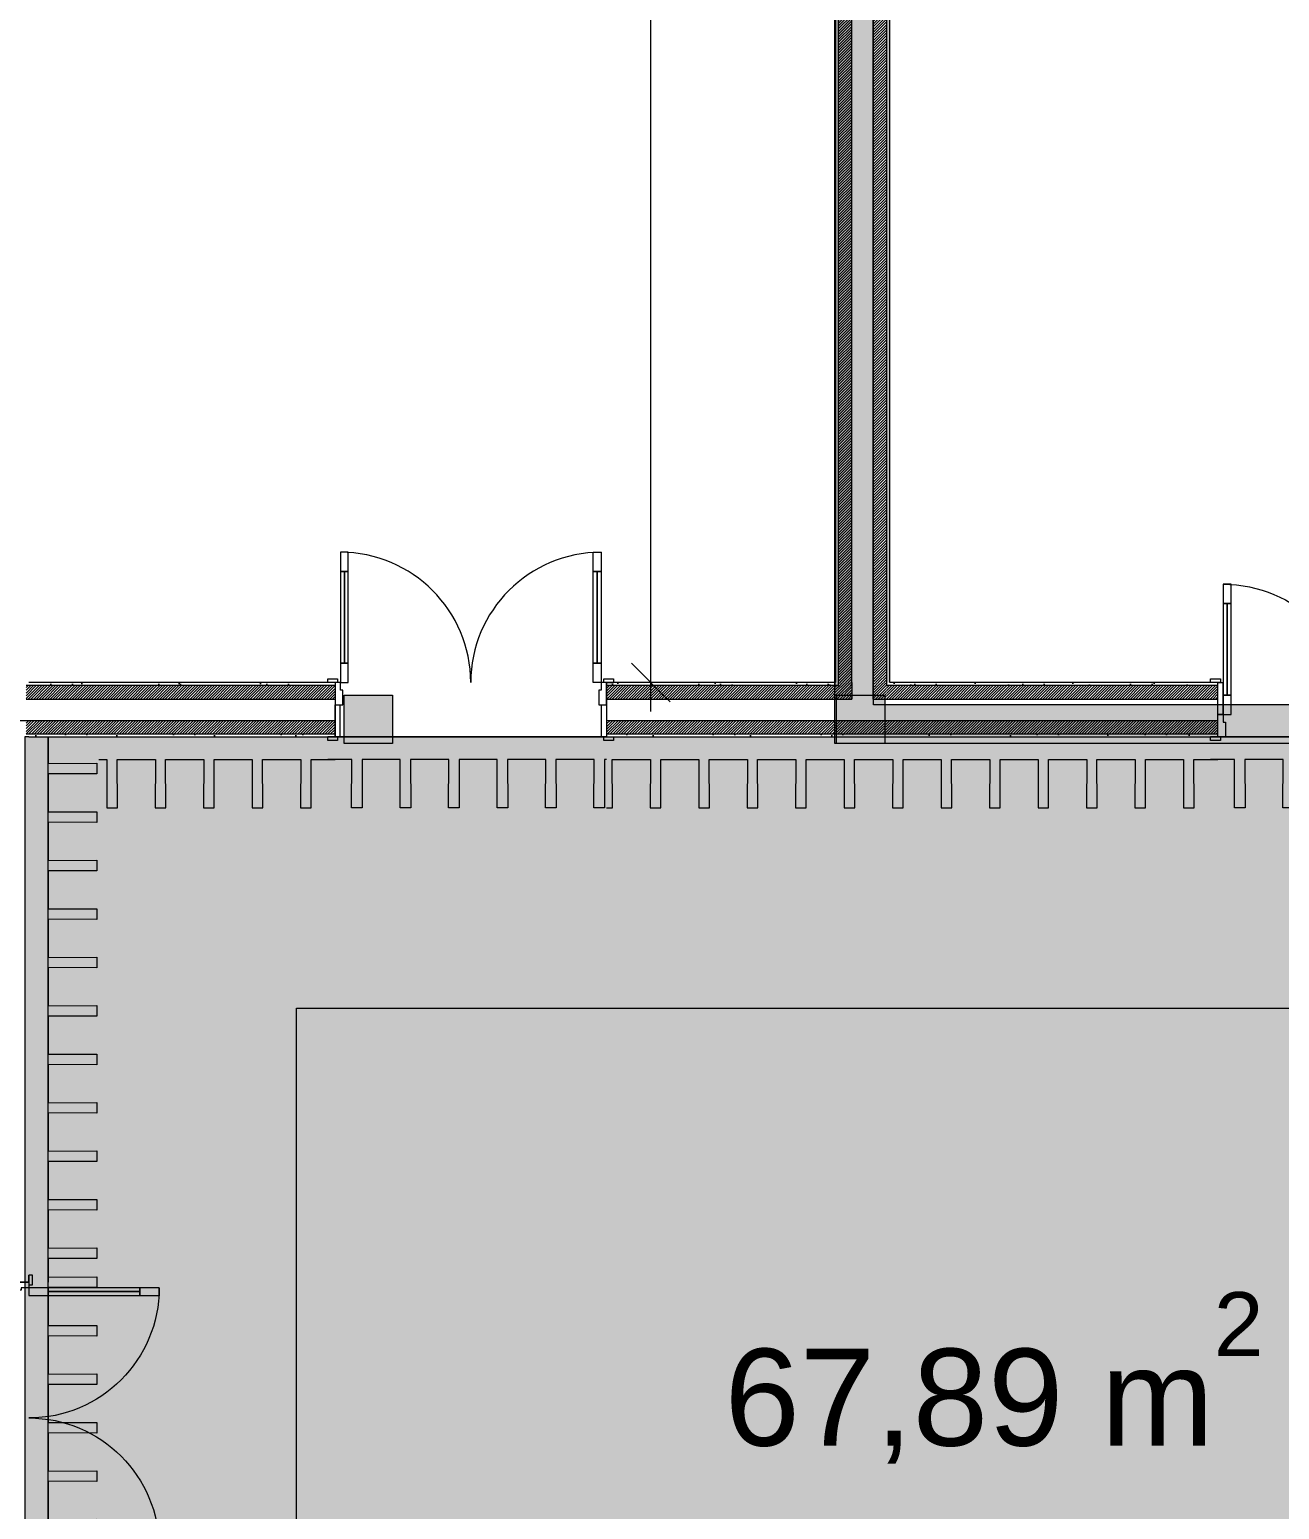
# Model space of a CAD drawing. Header units: millimetres. Extents: x -284281 to 1648660, y -821378 to -151356.
# Drawn here: x 185580 to 192026, y -220881 to -213247 of the extents above; entities that cross this region are included whole.
import ezdxf

# ---------------------------------------------------------------- set-up
doc = ezdxf.new("R2010")
doc.units = ezdxf.units.MM
doc.header["$MEASUREMENT"] = 0
doc.set_wipeout_variables(frame=1)
doc.linetypes.add('Wipeout_Contour', pattern=[1000, 0, -1000])
for name, color, linetype in [('Cotations - 1_100', 7, 'Continuous'), ('Intérieur - Agencement', 7, 'Continuous'), ('Nouveau_Co-Structure', 7, 'Continuous'), ('Portes ARCHICAD', 7, 'Continuous'), ('Sols_ Dalles', 7, 'Continuous')]:
    doc.layers.add(name, color=color, linetype=linetype)
doc.styles.add('STYLE_GENERE_2', font='arial.ttf')
doc.dimstyles.new('STYLE_GENERE__1', dxfattribs={"dimtxt": 250, "dimasz": 190, "dimexe": 0.18, "dimexo": 0.0625, "dimgap": 0, "dimtad": 1, "dimtih": 1, "dimtoh": 1, "dimlfac": 0.001, "dimzin": 0, "dimdsep": 46, "dimtxsty": 'STYLE_GENERE_2', "dimblk": 'ARROWHEAD_6', "dimblk1": 'ARROWHEAD_6', "dimblk2": 'ARROWHEAD_6', "dimcen": 0.09, "dimse1": 1, "dimse2": 1, "dimclrd": 7, "dimclre": 7, "dimclrt": 7, "dimazin": 0, "dimtfac": 1, "dimtdec": 4, "dimtmove": 0, "dimatfit": 3, "dimfxl": 1, "dimtolj": 1, "dimtzin": 0, "dimarcsym": 0})
doc.dimstyles.new('STYLE_GENERE__2', dxfattribs={"dimtxt": 250, "dimasz": 190, "dimexe": 0.18, "dimexo": 0.0625, "dimgap": 0, "dimtad": 1, "dimlfac": 0.001, "dimzin": 0, "dimdsep": 46, "dimtxsty": 'STYLE_GENERE_2', "dimblk": 'ARROWHEAD_6', "dimblk1": 'ARROWHEAD_6', "dimblk2": 'ARROWHEAD_6', "dimcen": 0.09, "dimse1": 1, "dimse2": 1, "dimclrd": 7, "dimclre": 7, "dimclrt": 7, "dimazin": 0, "dimtfac": 1, "dimtdec": 4, "dimtmove": 0, "dimatfit": 3, "dimfxl": 1, "dimtolj": 1, "dimtzin": 0, "dimarcsym": 0})
pattern_1 = [(45, (0, 175), (-55.68466, 55.68466), [0, -52.5, 0, -78.75]), (110, (175, 175), (74.000794, 26.934086), [0, -38.5, 0, -66.5])]
pattern_2 = [(45, (0, 0), (-7.0710678, 7.0710678), [])]

# ---------------------------------------------------------------- blocks, each defined once
blk = doc.blocks.new('Porte double 25')
at = {"layer": 'Portes ARCHICAD', "color": 7, "linetype": 'Continuous', "lineweight": 5}
for p, q in [((-672, 672), (-672, 572)), ((-632, 672), (-672, 672)), ((-632, 572), (-632, 672)), ((632, 572), (632, 672)), ((632, 672), (672, 672)), ((672, 672), (672, 572)), ((-672, 572), (-632, 572)), ((-652, 572), (-652, 100)), ((672, 572), (632, 572)), ((652, 572), (652, 100)), ((-632, 100), (-672, 100)), ((-672, 100), (-672, 0)), ((-632, 0), (-632, 100)), ((632, 0), (632, 100)), ((632, 100), (672, 100)), ((672, 100), (672, 0)), ((-737, 0), (-737, 19)), ((-737, 19), (-687, 19)), ((-687, 0), (-737, 0)), ((-700, 0), (-737, 0)), ((-700, 0), (-737, 0)), ((-672, 0), (-700, 0)), ((-700, 0), (-700, -115)), ((-700, 0), (-700, -15)), ((-700, 0), (-700, -15)), ((-687, 19), (-687, 0)), ((-672, -40), (-672, 0)), ((-672, 0), (-632, 0)), ((672, 0), (632, 0)), ((700, 0), (672, 0)), ((672, 0), (672, -40)), ((687, 19), (737, 19)), ((687, 0), (687, 19)), ((737, 0), (687, 0)), ((700, -115), (700, 0)), ((700, 0), (700, -15)), ((700, 0), (700, -15)), ((700, 0), (737, 0)), ((700, 0), (737, 0)), ((737, 19), (737, 0)), ((-700, -15), (-700, -85)), ((-700, -15), (-700, -85)), ((-660, -40), (-672, -40)), ((-660, -115), (-660, -40)), ((672, -40), (660, -40)), ((660, -40), (660, -115)), ((700, -15), (700, -85)), ((700, -15), (700, -85)), ((-700, -85), (-700, -115)), ((-700, -85), (-700, -115)), ((-700, -280), (-700, -115)), ((-700, -115), (-675, -115)), ((-700, -115), (-660, -115)), ((-700, -115), (-700, -195)), ((-700, -115), (-700, -195)), ((-675, -115), (-675, -280)), ((660, -115), (700, -115)), ((675, -280), (675, -115)), ((675, -115), (700, -115)), ((700, -85), (700, -115)), ((700, -85), (700, -115)), ((700, -115), (700, -280)), ((700, -115), (700, -195)), ((700, -115), (700, -195)), ((-700, -195), (-700, -265)), ((-700, -195), (-700, -265)), ((700, -195), (700, -265)), ((700, -195), (700, -265)), ((-737, -299), (-737, -280)), ((-737, -280), (-687, -280)), ((-700, -280), (-737, -280)), ((-700, -280), (-737, -280)), ((-687, -299), (-737, -299)), ((-700, -265), (-700, -280)), ((-700, -265), (-700, -280)), ((-675, -280), (-700, -280)), ((-687, -280), (-687, -299)), ((700, -280), (675, -280)), ((687, -280), (737, -280)), ((687, -299), (687, -280)), ((737, -299), (687, -299)), ((700, -265), (700, -280)), ((700, -265), (700, -280)), ((700, -280), (737, -280)), ((700, -280), (737, -280)), ((737, -280), (737, -299))]:
    blk.add_line(p, q, dxfattribs=at)
at = {"layer": 'Portes ARCHICAD', "color": 7, "linetype": 'Continuous', "lineweight": 5, "flags": 128}
for points in [[(-672, 572), (-672, 100), (-652, 100), (-652, 572)], [(-652, 572), (-652, 100), (-632, 100), (-632, 572)], [(652, 572), (652, 100), (632, 100), (632, 572)], [(672, 572), (672, 100), (652, 100), (652, 572)]]:
    blk.add_lwpolyline(points, close=True, dxfattribs=at)
at = {"layer": 'Portes ARCHICAD', "color": 7, "linetype": 'Continuous', "lineweight": 5}
for centre, start, end in [((-672, 0), 0, 90), ((672, 0), 90, 180)]:
    blk.add_arc(centre, 672, start, end, dxfattribs=at)
blk = doc.blocks.new('Mur_8_1', base_point=(185576, -188434))
at = {"layer": 'Portes ARCHICAD', "color": 7, "linetype": 'Continuous', "lineweight": 5, "xscale": -1, "zscale": 1000, "rotation": 270}
blk.add_blockref('Porte double 25', (185576, -220409.8), dxfattribs=at)
blk = doc.blocks.new('Porte double 25_2')
at = {"layer": 'Portes ARCHICAD', "color": 7, "linetype": 'Continuous', "lineweight": 5}
for p, q in [((-672, 672), (-672, 572)), ((-632, 672), (-672, 672)), ((-632, 572), (-632, 672)), ((632, 572), (632, 672)), ((632, 672), (672, 672)), ((672, 672), (672, 572)), ((-672, 572), (-632, 572)), ((-652, 572), (-652, 100)), ((672, 572), (632, 572)), ((652, 572), (652, 100)), ((-687, 184), (-737, 184)), ((-737, 184), (-737, 165)), ((-737, 165), (-687, 165)), ((-700, 165), (-737, 165)), ((-700, 165), (-737, 165)), ((-675, 165), (-700, 165)), ((-700, 165), (-700, 0)), ((-700, 150), (-700, 165)), ((-700, 150), (-700, 165)), ((-687, 165), (-687, 184)), ((-675, 0), (-675, 165)), ((700, 165), (675, 165)), ((675, 165), (675, 0)), ((737, 184), (687, 184)), ((687, 184), (687, 165)), ((687, 165), (737, 165)), ((700, 0), (700, 165)), ((700, 150), (700, 165)), ((700, 150), (700, 165)), ((700, 165), (737, 165)), ((700, 165), (737, 165)), ((737, 165), (737, 184)), ((-700, 80), (-700, 150)), ((-700, 80), (-700, 150)), ((-700, 0), (-700, 80)), ((-700, 0), (-700, 80)), ((-632, 100), (-672, 100)), ((-672, 100), (-672, 0)), ((-632, 0), (-632, 100)), ((632, 0), (632, 100)), ((632, 100), (672, 100)), ((672, 100), (672, 0)), ((700, 80), (700, 150)), ((700, 80), (700, 150)), ((700, 0), (700, 80)), ((700, 0), (700, 80)), ((-700, 0), (-675, 0)), ((-672, 0), (-700, 0)), ((-700, 0), (-700, -115)), ((-700, -30), (-700, 0)), ((-700, -30), (-700, 0)), ((-672, -40), (-672, 0)), ((-672, 0), (-632, 0)), ((672, 0), (632, 0)), ((700, 0), (672, 0)), ((672, 0), (672, -40)), ((675, 0), (700, 0)), ((700, -115), (700, 0)), ((700, -30), (700, 0)), ((700, -30), (700, 0)), ((-700, -100), (-700, -30)), ((-700, -100), (-700, -30)), ((-660, -40), (-672, -40)), ((-660, -115), (-660, -40)), ((672, -40), (660, -40)), ((660, -40), (660, -115)), ((700, -100), (700, -30)), ((700, -100), (700, -30)), ((-687, -115), (-737, -115)), ((-737, -115), (-737, -134)), ((-700, -115), (-737, -115)), ((-700, -115), (-737, -115)), ((-737, -134), (-687, -134)), ((-700, -115), (-700, -100)), ((-700, -115), (-700, -100)), ((-700, -115), (-660, -115)), ((-687, -134), (-687, -115)), ((660, -115), (700, -115)), ((737, -115), (687, -115)), ((687, -115), (687, -134)), ((687, -134), (737, -134)), ((700, -115), (700, -100)), ((700, -115), (700, -100)), ((700, -115), (737, -115)), ((700, -115), (737, -115)), ((737, -134), (737, -115))]:
    blk.add_line(p, q, dxfattribs=at)
at = {"layer": 'Portes ARCHICAD', "color": 7, "linetype": 'Continuous', "lineweight": 5, "flags": 128}
for points in [[(-672, 572), (-672, 100), (-652, 100), (-652, 572)], [(-652, 572), (-652, 100), (-632, 100), (-632, 572)], [(652, 572), (652, 100), (632, 100), (632, 572)], [(672, 572), (672, 100), (652, 100), (652, 572)]]:
    blk.add_lwpolyline(points, close=True, dxfattribs=at)
at = {"layer": 'Portes ARCHICAD', "color": 7, "linetype": 'Continuous', "lineweight": 5}
for centre, start, end in [((-672, 0), 0, 90), ((672, 0), 90, 180)]:
    blk.add_arc(centre, 672, start, end, dxfattribs=at)
blk = doc.blocks.new('Mur_22_1', base_point=(195375, -216895.6))
at = {"color": 254, "linetype": 'Wipeout_Contour', "lineweight": 0, "ltscale": 1143034.382763726}
blk.add_wipeout([(185576, -216615.6), (185576, -216630.6), (187154.8, -216630.6), (187154.8, -216615.6)], dxfattribs=at)
at = {"color": 254, "linetype": 'Wipeout_Contour', "lineweight": 0, "ltscale": 1150315.724645996}
blk.add_wipeout([(188554.8, -216630.6), (189735.5, -216630.6), (189735.5, -216615.6), (188554.8, -216615.6)], dxfattribs=at)
at = {"color": 254, "linetype": 'Wipeout_Contour', "lineweight": 0, "ltscale": 1152587.423709942}
blk.add_wipeout([(190015.5, -216615.6), (190000.5, -216615.6), (190000.5, -216630.6), (190015.5, -216630.6)], dxfattribs=at)
at = {"color": 254, "linetype": 'Wipeout_Contour', "lineweight": 0, "ltscale": 1143838.141313362}
blk.add_wipeout([(185576, -216895.6), (187154.8, -216895.6), (187154.8, -216880.6), (185576, -216880.6)], dxfattribs=at)
at = {"color": 254, "linetype": 'Wipeout_Contour', "lineweight": 0, "ltscale": 1153719.493113575}
blk.add_wipeout([(191708, -216880.6), (188554.8, -216880.6), (188554.8, -216895.6), (191708, -216895.6)], dxfattribs=at)
at = {"linetype": 'Continuous', "lineweight": 5, "true_color": 0x5f5f5f}
h = blk.add_hatch(dxfattribs=at)
h.set_pattern_fill('ENDUIT_0001', color=251, style=0, pattern_type=2)
h.set_pattern_definition(pattern_1)
h.paths.add_polyline_path([(185576, -216615.6), (185576, -216630.6), (187154.8, -216630.6), (187154.8, -216615.6)])
h = blk.add_hatch(dxfattribs=at)
h.set_pattern_fill('ENDUIT_0001', color=251, style=0, pattern_type=2)
h.set_pattern_definition(pattern_1)
h.paths.add_polyline_path([(188554.8, -216630.6), (189735.5, -216630.6), (189735.5, -216615.6), (188554.8, -216615.6)])
h = blk.add_hatch(dxfattribs=at)
h.set_pattern_fill('ENDUIT_0001', color=251, style=0, pattern_type=2)
h.set_pattern_definition(pattern_1)
h.paths.add_polyline_path([(190015.5, -216615.6), (190000.5, -216615.6), (190000.5, -216630.6), (190015.5, -216630.6)])
h = blk.add_hatch(dxfattribs=at)
h.set_pattern_fill('ENDUIT_0001', color=251, style=0, pattern_type=2)
h.set_pattern_definition(pattern_1)
h.paths.add_polyline_path([(185576, -216895.6), (187154.8, -216895.6), (187154.8, -216880.6), (185576, -216880.6)])
h = blk.add_hatch(dxfattribs=at)
h.set_pattern_fill('ENDUIT_0001', color=251, style=0, pattern_type=2)
h.set_pattern_definition(pattern_1)
h.paths.add_polyline_path([(191708, -216880.6), (188554.8, -216880.6), (188554.8, -216895.6), (191708, -216895.6)])
at = {"color": 254, "linetype": 'Wipeout_Contour', "lineweight": 0, "ltscale": 1151888.72062295}
blk.add_wipeout([(189750.5, -216615.6), (189735.5, -216615.6), (189735.5, -216630.6), (189750.5, -216630.6)], dxfattribs=at)
at = {"color": 254, "linetype": 'Wipeout_Contour', "lineweight": 0, "ltscale": 1154844.970429118}
blk.add_wipeout([(190015.5, -216615.6), (190015.5, -216630.6), (191708, -216630.6), (191708, -216615.6)], dxfattribs=at)
at = {"color": 254, "linetype": 'Wipeout_Contour', "lineweight": 0, "ltscale": 1143689.706429991}
blk.add_wipeout([(185561, -216810.6), (185561, -216880.6), (187154.8, -216880.6), (187154.8, -216810.6)], dxfattribs=at)
at = {"color": 254, "linetype": 'Wipeout_Contour', "lineweight": 0, "ltscale": 1153591.667052394}
blk.add_wipeout([(188554.8, -216880.6), (191708, -216880.6), (191708, -216810.6), (188554.8, -216810.6)], dxfattribs=at)
at = {"linetype": 'Continuous', "lineweight": 5, "true_color": 0x5f5f5f}
h = blk.add_hatch(dxfattribs=at)
h.set_pattern_fill('ENDUIT_0001', color=251, style=0, pattern_type=2)
h.set_pattern_definition(pattern_1)
h.paths.add_polyline_path([(189750.5, -216615.6), (189735.5, -216615.6), (189735.5, -216630.6), (189750.5, -216630.6)])
h = blk.add_hatch(dxfattribs=at)
h.set_pattern_fill('ENDUIT_0001', color=251, style=0, pattern_type=2)
h.set_pattern_definition(pattern_1)
h.paths.add_polyline_path([(190015.5, -216615.6), (190015.5, -216630.6), (191708, -216630.6), (191708, -216615.6)])
h = blk.add_hatch(dxfattribs=at)
h.set_pattern_fill('BRIQUES_TERRE_CUITE__INT_97', color=251, style=0, pattern_type=2)
h.set_pattern_definition(pattern_2)
h.paths.add_polyline_path([(185561, -216810.6), (185561, -216880.6), (187154.8, -216880.6), (187154.8, -216810.6)])
h = blk.add_hatch(dxfattribs=at)
h.set_pattern_fill('BRIQUES_TERRE_CUITE__INT_97', color=251, style=0, pattern_type=2)
h.set_pattern_definition(pattern_2)
h.paths.add_polyline_path([(188554.8, -216880.6), (191708, -216880.6), (191708, -216810.6), (188554.8, -216810.6)])
at = {"color": 7, "linetype": 'Continuous', "lineweight": 5}
for p, q in [((185561, -216880.6), (187154.8, -216880.6)), ((187154.8, -216880.6), (187154.8, -216895.6)), ((188554.8, -216880.6), (191708, -216880.6)), ((188554.8, -216880.6), (188554.8, -216895.6)), ((191708, -216895.6), (191708, -216880.6)), ((187154.8, -216895.6), (187117.8, -216895.6)), ((188554.8, -216895.6), (188591.8, -216895.6)), ((191708, -216895.6), (191671, -216895.6))]:
    blk.add_line(p, q, dxfattribs=at)
at = {"color": 7, "linetype": 'Continuous', "lineweight": 5, "flags": 128}
for points in [[(185576, -216895.6), (187154.8, -216895.6)], [(188554.8, -216895.6), (191708, -216895.6)]]:
    blk.add_lwpolyline(points, dxfattribs=at)
at = {"color": 254, "linetype": 'Wipeout_Contour', "lineweight": 0, "ltscale": 1143325.672662652}
blk.add_wipeout([(185491, -216700.6), (185491, -216810.6), (187154.8, -216810.6), (187154.8, -216700.6)], dxfattribs=at)
at = {"color": 254, "linetype": 'Wipeout_Contour', "lineweight": 0, "ltscale": 1150827.0025821}
blk.add_wipeout([(189820.5, -216700.6), (188554.8, -216700.6), (188554.8, -216810.6), (189820.5, -216810.6)], dxfattribs=at)
at = {"color": 7, "linetype": 'Continuous', "lineweight": 5}
for p, q in [((185491, -216810.6), (187154.8, -216810.6)), ((187154.8, -216810.6), (187154.8, -216880.6)), ((188554.8, -216810.6), (188554.8, -216880.6))]:
    blk.add_line(p, q, dxfattribs=at)
at = {"color": 254, "linetype": 'Wipeout_Contour', "lineweight": 0, "ltscale": 1143143.74796715}
blk.add_wipeout([(185561, -216630.6), (185561, -216700.6), (187154.8, -216700.6), (187154.8, -216630.6)], dxfattribs=at)
at = {"color": 254, "linetype": 'Wipeout_Contour', "lineweight": 0, "ltscale": 1150463.553626351}
blk.add_wipeout([(189750.5, -216630.6), (188554.8, -216630.6), (188554.8, -216700.6), (189750.5, -216700.6)], dxfattribs=at)
at = {"color": 254, "linetype": 'Wipeout_Contour', "lineweight": 0, "ltscale": 1152636.641386601}
blk.add_wipeout([(189930.5, -216700.6), (189820.5, -216700.6), (189820.5, -216810.6), (189930.5, -216810.6)], dxfattribs=at)
at = {"linetype": 'Continuous', "lineweight": 5, "true_color": 0x5f5f5f}
h = blk.add_hatch(dxfattribs=at)
h.set_pattern_fill('BRIQUES_TERRE_CUITE__INT_97', color=251, style=0, pattern_type=2)
h.set_pattern_definition(pattern_2)
h.paths.add_polyline_path([(185561, -216630.6), (185561, -216700.6), (187154.8, -216700.6), (187154.8, -216630.6)])
h = blk.add_hatch(dxfattribs=at)
h.set_pattern_fill('BRIQUES_TERRE_CUITE__INT_97', color=251, style=0, pattern_type=2)
h.set_pattern_definition(pattern_2)
h.paths.add_polyline_path([(189750.5, -216630.6), (188554.8, -216630.6), (188554.8, -216700.6), (189750.5, -216700.6)])
at = {"color": 7, "linetype": 'Continuous', "lineweight": 5}
for p, q in [((187154.8, -216630.6), (185561, -216630.6)), ((187154.8, -216615.6), (187117.8, -216615.6)), ((187154.8, -216615.6), (187154.8, -216630.6)), ((187154.8, -216630.6), (187154.8, -216700.6)), ((188554.8, -216615.6), (188591.8, -216615.6)), ((188554.8, -216615.6), (188554.8, -216630.6)), ((188554.8, -216630.6), (188554.8, -216700.6)), ((185561, -216700.6), (187154.8, -216700.6)), ((187154.8, -216700.6), (187154.8, -216730.6)), ((187154.8, -216730.6), (187154.8, -216810.6)), ((188554.8, -216700.6), (188554.8, -216730.6)), ((188554.8, -216730.6), (188554.8, -216810.6)), ((188554.8, -216810.6), (189820.5, -216810.6))]:
    blk.add_line(p, q, dxfattribs=at)
at = {"color": 7, "linetype": 'Continuous', "lineweight": 5, "flags": 128}
blk.add_lwpolyline([(187154.8, -216615.6), (185576, -216615.6)], dxfattribs=at)
at = {"layer": 'Portes ARCHICAD', "color": 7, "linetype": 'Continuous', "lineweight": 5, "zscale": 1000}
blk.add_blockref('Porte double 25', (187854.8, -216615.6), dxfattribs=at)
at = {"color": 254, "linetype": 'Wipeout_Contour', "lineweight": 0, "ltscale": 1155130.648851723}
blk.add_wipeout([(189930.5, -216700.6), (189930.5, -216810.6), (191708, -216810.6), (191708, -216700.6)], dxfattribs=at)
at = {"color": 7, "linetype": 'Continuous', "lineweight": 5}
for p, q in [((189820.5, -216810.6), (189930.5, -216810.6)), ((189930.5, -216810.6), (191708, -216810.6)), ((191708, -216810.6), (191708, -216780.6)), ((191708, -216880.6), (191708, -216810.6))]:
    blk.add_line(p, q, dxfattribs=at)
at = {"color": 254, "linetype": 'Wipeout_Contour', "lineweight": 0, "ltscale": 1152128.621095307}
blk.add_wipeout([(189820.5, -216630.6), (189750.5, -216630.6), (189750.5, -216700.6), (189820.5, -216700.6)], dxfattribs=at)
at = {"color": 254, "linetype": 'Wipeout_Contour', "lineweight": 0, "ltscale": 1152603.159230792}
blk.add_wipeout([(190000.5, -216630.6), (189930.5, -216630.6), (189930.5, -216700.6), (190000.5, -216700.6)], dxfattribs=at)
at = {"linetype": 'Continuous', "lineweight": 5, "true_color": 0x5f5f5f}
h = blk.add_hatch(dxfattribs=at)
h.set_pattern_fill('BRIQUES_TERRE_CUITE__INT_97', color=251, style=0, pattern_type=2)
h.set_pattern_definition(pattern_2)
h.paths.add_polyline_path([(189820.5, -216630.6), (189750.5, -216630.6), (189750.5, -216700.6), (189820.5, -216700.6)])
h = blk.add_hatch(dxfattribs=at)
h.set_pattern_fill('BRIQUES_TERRE_CUITE__INT_97', color=251, style=0, pattern_type=2)
h.set_pattern_definition(pattern_2)
h.paths.add_polyline_path([(190000.5, -216630.6), (189930.5, -216630.6), (189930.5, -216700.6), (190000.5, -216700.6)])
at = {"color": 7, "linetype": 'Continuous', "lineweight": 5}
for p, q in [((189750.5, -216630.6), (188554.8, -216630.6)), ((189750.5, -216615.6), (189750.5, -216630.6)), ((189820.5, -216630.6), (189820.5, -216700.6)), ((189930.5, -216700.6), (189930.5, -216630.6)), ((188554.8, -216700.6), (189750.5, -216700.6)), ((189750.5, -216700.6), (189820.5, -216700.6))]:
    blk.add_line(p, q, dxfattribs=at)
at = {"color": 7, "linetype": 'Continuous', "lineweight": 5, "flags": 128}
blk.add_lwpolyline([(189735.5, -216615.6), (188554.8, -216615.6)], dxfattribs=at)
at = {"color": 254, "linetype": 'Wipeout_Contour', "lineweight": 0, "ltscale": 1154952.752458052}
blk.add_wipeout([(190000.5, -216630.6), (190000.5, -216700.6), (191708, -216700.6), (191708, -216630.6)], dxfattribs=at)
at = {"linetype": 'Continuous', "lineweight": 5, "true_color": 0x5f5f5f}
h = blk.add_hatch(dxfattribs=at)
h.set_pattern_fill('BRIQUES_TERRE_CUITE__INT_97', color=251, style=0, pattern_type=2)
h.set_pattern_definition(pattern_2)
h.paths.add_polyline_path([(190000.5, -216630.6), (190000.5, -216700.6), (191708, -216700.6), (191708, -216630.6)])
at = {"color": 7, "linetype": 'Continuous', "lineweight": 5}
for p, q in [((190000.5, -216630.6), (190000.5, -216615.6)), ((191708, -216630.6), (190000.5, -216630.6)), ((191708, -216615.6), (191671, -216615.6)), ((191708, -216630.6), (191708, -216615.6)), ((191708, -216700.6), (191708, -216630.6)), ((189930.5, -216700.6), (190000.5, -216700.6)), ((190000.5, -216700.6), (191708, -216700.6)), ((191708, -216780.6), (191708, -216700.6))]:
    blk.add_line(p, q, dxfattribs=at)
at = {"color": 7, "linetype": 'Continuous', "lineweight": 5, "flags": 128}
blk.add_lwpolyline([(191708, -216615.6), (190015.5, -216615.6)], dxfattribs=at)
at = {"layer": 'Portes ARCHICAD', "color": 7, "linetype": 'Continuous', "lineweight": 5, "xscale": -1, "zscale": 1000}
blk.add_blockref('Porte double 25_2', (192408, -216780.6), dxfattribs=at)
blk = doc.blocks.new('Mur_24_1', base_point=(189875.5, -205895.6))
at = {"color": 254, "linetype": 'Wipeout_Contour', "lineweight": 0, "ltscale": 1152000.744328345}
blk.add_wipeout([(189820.5, -216615.6), (189750.5, -216615.6), (189750.5, -216630.6), (189820.5, -216630.6)], dxfattribs=at)
at = {"linetype": 'Continuous', "lineweight": 5, "true_color": 0x5f5f5f}
h = blk.add_hatch(dxfattribs=at)
h.set_pattern_fill('BRIQUES_TERRE_CUITE__INT_97', color=251, style=0, pattern_type=2)
h.set_pattern_definition(pattern_2)
h.paths.add_polyline_path([(189820.5, -216615.6), (189750.5, -216615.6), (189750.5, -216630.6), (189820.5, -216630.6)])
at = {"color": 254, "linetype": 'Wipeout_Contour', "lineweight": 0, "ltscale": 1136328.625773627}
blk.add_wipeout([(189735.5, -206175.6), (189735.5, -216615.6), (189750.5, -216615.6), (189750.5, -206175.6)], dxfattribs=at)
at = {"color": 254, "linetype": 'Wipeout_Contour', "lineweight": 0, "ltscale": 1152238.015053787}
blk.add_wipeout([(189930.5, -216615.6), (189820.5, -216615.6), (189820.5, -216630.6), (189930.5, -216630.6)], dxfattribs=at)
at = {"linetype": 'Continuous', "lineweight": 5, "true_color": 0x5f5f5f}
h = blk.add_hatch(dxfattribs=at)
h.set_pattern_fill('ENDUIT_0001', color=251, style=0, pattern_type=2)
h.set_pattern_definition(pattern_1)
h.paths.add_polyline_path([(189735.5, -206175.6), (189735.5, -216615.6), (189750.5, -216615.6), (189750.5, -206175.6)])
at = {"color": 254, "linetype": 'Wipeout_Contour', "lineweight": 0, "ltscale": 1152475.33511401}
blk.add_wipeout([(190000.5, -216615.6), (189930.5, -216615.6), (189930.5, -216630.6), (190000.5, -216630.6)], dxfattribs=at)
at = {"linetype": 'Continuous', "lineweight": 5, "true_color": 0x5f5f5f}
h = blk.add_hatch(dxfattribs=at)
h.set_pattern_fill('BRIQUES_TERRE_CUITE__INT_97', color=251, style=0, pattern_type=2)
h.set_pattern_definition(pattern_2)
h.paths.add_polyline_path([(190000.5, -216615.6), (189930.5, -216615.6), (189930.5, -216630.6), (190000.5, -216630.6)])
at = {"color": 254, "linetype": 'Wipeout_Contour', "lineweight": 0, "ltscale": 1137037.022736551}
blk.add_wipeout([(190015.5, -216615.6), (190015.5, -206175.6), (190000.5, -206175.6), (190000.5, -216615.6)], dxfattribs=at)
at = {"color": 254, "linetype": 'Wipeout_Contour', "lineweight": 0, "ltscale": 1152365.865494178}
blk.add_wipeout([(189930.5, -216630.6), (189820.5, -216630.6), (189820.5, -216700.6), (189930.5, -216700.6)], dxfattribs=at)
at = {"linetype": 'Continuous', "lineweight": 5, "true_color": 0x5f5f5f}
h = blk.add_hatch(dxfattribs=at)
h.set_pattern_fill('ENDUIT_0001', color=251, style=0, pattern_type=2)
h.set_pattern_definition(pattern_1)
h.paths.add_polyline_path([(190015.5, -216615.6), (190015.5, -206175.6), (190000.5, -206175.6), (190000.5, -216615.6)])
at = {"color": 254, "linetype": 'Wipeout_Contour', "lineweight": 0, "ltscale": 1136923.379735418}
blk.add_wipeout([(190000.5, -216615.6), (190000.5, -206175.6), (189930.5, -206175.6), (189930.5, -216615.6)], dxfattribs=at)
at = {"linetype": 'Continuous', "lineweight": 5, "true_color": 0x5f5f5f}
h = blk.add_hatch(dxfattribs=at)
h.set_pattern_fill('BRIQUES_TERRE_CUITE__INT_97', color=251, style=0, pattern_type=2)
h.set_pattern_definition(pattern_2)
h.paths.add_polyline_path([(190000.5, -216615.6), (190000.5, -206175.6), (189930.5, -206175.6), (189930.5, -216615.6)])
at = {"color": 7, "linetype": 'Continuous', "lineweight": 5}
for p, q in [((190000.5, -216615.6), (190000.5, -206175.6)), ((190000.5, -216630.6), (190000.5, -216615.6))]:
    blk.add_line(p, q, dxfattribs=at)
at = {"color": 7, "linetype": 'Continuous', "lineweight": 5, "flags": 128}
blk.add_lwpolyline([(190015.5, -216615.6), (190015.5, -206175.6)], dxfattribs=at)
at = {"color": 254, "linetype": 'Wipeout_Contour', "lineweight": 0, "ltscale": 1136682.767622772}
blk.add_wipeout([(189930.5, -216615.6), (189930.5, -206175.6), (189820.5, -206175.6), (189820.5, -216615.6)], dxfattribs=at)
at = {"color": 7, "linetype": 'Continuous', "lineweight": 5}
for p, q in [((189930.5, -216615.6), (189930.5, -206175.6)), ((189930.5, -216630.6), (189930.5, -216615.6)), ((189930.5, -216700.6), (189930.5, -216630.6))]:
    blk.add_line(p, q, dxfattribs=at)
at = {"color": 254, "linetype": 'Wipeout_Contour', "lineweight": 0, "ltscale": 1136442.204430069}
blk.add_wipeout([(189820.5, -216615.6), (189820.5, -206175.6), (189750.5, -206175.6), (189750.5, -216615.6)], dxfattribs=at)
at = {"linetype": 'Continuous', "lineweight": 5, "true_color": 0x5f5f5f}
h = blk.add_hatch(dxfattribs=at)
h.set_pattern_fill('BRIQUES_TERRE_CUITE__INT_97', color=251, style=0, pattern_type=2)
h.set_pattern_definition(pattern_2)
h.paths.add_polyline_path([(189820.5, -216615.6), (189820.5, -206175.6), (189750.5, -206175.6), (189750.5, -216615.6)])
at = {"color": 7, "linetype": 'Continuous', "lineweight": 5}
for p, q in [((189750.5, -206175.6), (189750.5, -216615.6)), ((189820.5, -216615.6), (189820.5, -206175.6)), ((189750.5, -216615.6), (189750.5, -216630.6)), ((189820.5, -216615.6), (189820.5, -216630.6)), ((189820.5, -216630.6), (189820.5, -216700.6))]:
    blk.add_line(p, q, dxfattribs=at)
at = {"color": 7, "linetype": 'Continuous', "lineweight": 5, "flags": 128}
blk.add_lwpolyline([(189735.5, -206175.6), (189735.5, -216615.6)], dxfattribs=at)
blk = doc.blocks.new('Tôle profilée 25_21')
at = {"color": 7, "linetype": 'Continuous', "lineweight": 5}
for p, q in [((0, 2814.2), (0, 2676.5)), ((-250, 2677.5), (-250, 2650)), ((0, 2676.5), (-250, 2677.5)), ((-250, 2650), (-250, 2622.5)), ((-250, 2622.5), (0, 2623.5)), ((0, 2623.5), (0, 2426.5)), ((-250, 2427.5), (-250, 2400)), ((0, 2426.5), (-250, 2427.5)), ((-250, 2400), (-250, 2372.5)), ((-250, 2372.5), (0, 2373.5)), ((0, 2373.5), (0, 2176.5)), ((-250, 2177.5), (-250, 2150)), ((0, 2176.5), (-250, 2177.5)), ((-250, 2150), (-250, 2122.5)), ((-250, 2122.5), (0, 2123.5)), ((0, 2123.5), (0, 1926.5)), ((-250, 1927.5), (-250, 1900)), ((0, 1926.5), (-250, 1927.5)), ((-250, 1900), (-250, 1872.5)), ((-250, 1872.5), (0, 1873.5)), ((0, 1873.5), (0, 1676.5)), ((-250, 1677.5), (-250, 1650)), ((0, 1676.5), (-250, 1677.5)), ((-250, 1650), (-250, 1622.5)), ((-250, 1622.5), (0, 1623.5)), ((0, 1623.5), (0, 1426.5)), ((-250, 1427.5), (-250, 1400)), ((0, 1426.5), (-250, 1427.5)), ((-250, 1400), (-250, 1372.5)), ((-250, 1372.5), (0, 1373.5)), ((0, 1373.5), (0, 1176.5)), ((-250, 1177.5), (-250, 1150)), ((0, 1176.5), (-250, 1177.5)), ((-250, 1150), (-250, 1122.5)), ((-250, 1122.5), (0, 1123.5)), ((0, 1123.5), (0, 926.5)), ((-250, 927.5), (-250, 900)), ((0, 926.5), (-250, 927.5)), ((-250, 900), (-250, 872.5)), ((-250, 872.5), (0, 873.5)), ((0, 873.5), (0, 676.5)), ((-250, 677.5), (-250, 650)), ((0, 676.5), (-250, 677.5)), ((-250, 650), (-250, 622.5)), ((-250, 622.5), (0, 623.5)), ((0, 623.5), (0, 426.5)), ((-250, 427.5), (-250, 400)), ((0, 426.5), (-250, 427.5)), ((-250, 400), (-250, 372.5)), ((-250, 372.5), (0, 373.5)), ((0, 373.5), (0, 176.5)), ((-250, 177.5), (-250, 150)), ((0, 176.5), (-250, 177.5)), ((-250, 150), (-250, 122.5)), ((-250, 122.5), (0, 123.5)), ((0, 123.5), (0, 0))]:
    blk.add_line(p, q, dxfattribs=at)
blk = doc.blocks.new('Tôle profilée 25_23')
at = {"color": 7, "linetype": 'Continuous', "lineweight": 5}
for p, q in [((-250, 3153.3), (-250, 3150)), ((-250, 3150), (-250, 3122.5)), ((-250, 3122.5), (0, 3123.5)), ((0, 3123.5), (0, 2926.5)), ((-250, 2927.5), (-250, 2900)), ((0, 2926.5), (-250, 2927.5)), ((-250, 2900), (-250, 2872.5)), ((-250, 2872.5), (0, 2873.5)), ((0, 2873.5), (0, 2676.5)), ((-250, 2677.5), (-250, 2650)), ((0, 2676.5), (-250, 2677.5)), ((-250, 2650), (-250, 2622.5)), ((-250, 2622.5), (0, 2623.5)), ((0, 2623.5), (0, 2426.5)), ((-250, 2427.5), (-250, 2400)), ((0, 2426.5), (-250, 2427.5)), ((-250, 2400), (-250, 2372.5)), ((-250, 2372.5), (0, 2373.5)), ((0, 2373.5), (0, 2176.5)), ((-250, 2177.5), (-250, 2150)), ((0, 2176.5), (-250, 2177.5)), ((-250, 2150), (-250, 2122.5)), ((-250, 2122.5), (0, 2123.5)), ((0, 2123.5), (0, 1926.5)), ((-250, 1927.5), (-250, 1900)), ((0, 1926.5), (-250, 1927.5)), ((-250, 1900), (-250, 1872.5)), ((-250, 1872.5), (0, 1873.5)), ((0, 1873.5), (0, 1676.5)), ((-250, 1677.5), (-250, 1650)), ((0, 1676.5), (-250, 1677.5)), ((-250, 1650), (-250, 1622.5)), ((-250, 1622.5), (0, 1623.5)), ((0, 1623.5), (0, 1426.5)), ((-250, 1427.5), (-250, 1400)), ((0, 1426.5), (-250, 1427.5)), ((-250, 1400), (-250, 1372.5)), ((-250, 1372.5), (0, 1373.5)), ((0, 1373.5), (0, 1176.5)), ((-250, 1177.5), (-250, 1150)), ((0, 1176.5), (-250, 1177.5)), ((-250, 1150), (-250, 1122.5)), ((-250, 1122.5), (0, 1123.5)), ((0, 1123.5), (0, 926.5)), ((-250, 927.5), (-250, 900)), ((0, 926.5), (-250, 927.5)), ((-250, 900), (-250, 872.5)), ((-250, 872.5), (0, 873.5)), ((0, 873.5), (0, 676.5)), ((-250, 677.5), (-250, 650)), ((0, 676.5), (-250, 677.5)), ((-250, 650), (-250, 622.5)), ((-250, 622.5), (0, 623.5)), ((0, 623.5), (0, 426.5)), ((-250, 427.5), (-250, 400)), ((0, 426.5), (-250, 427.5)), ((-250, 400), (-250, 372.5)), ((-250, 372.5), (0, 373.5)), ((0, 373.5), (0, 176.5)), ((-250, 177.5), (-250, 150)), ((0, 176.5), (-250, 177.5)), ((-250, 150), (-250, 122.5)), ((-250, 122.5), (0, 123.5)), ((0, 123.5), (0, 0))]:
    blk.add_line(p, q, dxfattribs=at)
blk = doc.blocks.new('Tôle profilée 25_24')
at = {"color": 7, "linetype": 'Continuous', "lineweight": 5}
for p, q in [((-250, 1177.5), (-250, 1150)), ((0, 1176.5), (-250, 1177.5)), ((-250, 1150), (-250, 1122.5)), ((0, 1218.4), (0, 1176.5)), ((-250, 1122.5), (0, 1123.5)), ((0, 1123.5), (0, 926.5)), ((-250, 927.5), (-250, 900)), ((0, 926.5), (-250, 927.5)), ((-250, 900), (-250, 872.5)), ((-250, 872.5), (0, 873.5)), ((0, 873.5), (0, 676.5)), ((-250, 677.5), (-250, 650)), ((0, 676.5), (-250, 677.5)), ((-250, 650), (-250, 622.5)), ((-250, 622.5), (0, 623.5)), ((0, 623.5), (0, 426.5)), ((-250, 427.5), (-250, 400)), ((0, 426.5), (-250, 427.5)), ((-250, 400), (-250, 372.5)), ((-250, 372.5), (0, 373.5)), ((0, 373.5), (0, 176.5)), ((-250, 177.5), (-250, 150)), ((0, 176.5), (-250, 177.5)), ((-250, 150), (-250, 122.5)), ((-250, 122.5), (0, 123.5)), ((0, 123.5), (0, 0))]:
    blk.add_line(p, q, dxfattribs=at)
blk = doc.blocks.new('Tôle profilée 25_41')
at = {"color": 7, "linetype": 'Continuous', "lineweight": 5}
for p, q in [((0, 1474), (0, 1426.5)), ((-250, 1427.5), (-250, 1400)), ((0, 1426.5), (-250, 1427.5)), ((-250, 1400), (-250, 1372.5)), ((-250, 1372.5), (0, 1373.5)), ((0, 1373.5), (0, 1176.5)), ((-250, 1177.5), (-250, 1150)), ((0, 1176.5), (-250, 1177.5)), ((-250, 1150), (-250, 1122.5)), ((-250, 1122.5), (0, 1123.5)), ((0, 1123.5), (0, 926.5)), ((-250, 927.5), (-250, 900)), ((0, 926.5), (-250, 927.5)), ((-250, 900), (-250, 872.5)), ((-250, 872.5), (0, 873.5)), ((0, 873.5), (0, 676.5)), ((-250, 677.5), (-250, 650)), ((0, 676.5), (-250, 677.5)), ((-250, 650), (-250, 622.5)), ((-250, 622.5), (0, 623.5)), ((0, 623.5), (0, 426.5)), ((-250, 427.5), (-250, 400)), ((0, 426.5), (-250, 427.5)), ((-250, 400), (-250, 372.5)), ((-250, 372.5), (0, 373.5)), ((0, 373.5), (0, 176.5)), ((-250, 177.5), (-250, 150)), ((0, 176.5), (-250, 177.5)), ((-250, 150), (-250, 122.5)), ((-250, 122.5), (0, 123.5)), ((0, 123.5), (0, 0))]:
    blk.add_line(p, q, dxfattribs=at)
blk = doc.blocks.new('Tôle profilée 25_40')
at = {"color": 7, "linetype": 'Continuous', "lineweight": 5}
for p, q in [((-250, 1427.5), (-250, 1400)), ((0, 1426.5), (-250, 1427.5)), ((-250, 1400), (-250, 1372.5)), ((0, 1437), (0, 1426.5)), ((-250, 1372.5), (0, 1373.5)), ((0, 1373.5), (0, 1176.5)), ((-250, 1177.5), (-250, 1150)), ((0, 1176.5), (-250, 1177.5)), ((-250, 1150), (-250, 1122.5)), ((-250, 1122.5), (0, 1123.5)), ((0, 1123.5), (0, 926.5)), ((-250, 927.5), (-250, 900)), ((0, 926.5), (-250, 927.5)), ((-250, 900), (-250, 872.5)), ((-250, 872.5), (0, 873.5)), ((0, 873.5), (0, 676.5)), ((-250, 677.5), (-250, 650)), ((0, 676.5), (-250, 677.5)), ((-250, 650), (-250, 622.5)), ((-250, 622.5), (0, 623.5)), ((0, 623.5), (0, 426.5)), ((-250, 427.5), (-250, 400)), ((0, 426.5), (-250, 427.5)), ((-250, 400), (-250, 372.5)), ((-250, 372.5), (0, 373.5)), ((0, 373.5), (0, 176.5)), ((-250, 177.5), (-250, 150)), ((0, 176.5), (-250, 177.5)), ((-250, 150), (-250, 122.5)), ((-250, 122.5), (0, 123.5)), ((0, 123.5), (0, 0))]:
    blk.add_line(p, q, dxfattribs=at)
blk = doc.blocks.new('*D515')
at = {"layer": 'Cotations - 1_100', "color": 7, "linetype": 'Continuous', "lineweight": 5, "transparency": 16777216}
for p, q in [((190015.5, -212920.4), (190015.5, -212545.4)), ((195095, -212920.4), (195095, -212545.4)), ((190115.5, -212632.9), (189915.5, -212832.9)), ((194995, -212832.9), (195195, -212632.9)), ((190015.5, -212732.9), (195095, -212732.9)), ((195095, -212732.9), (195245, -212732.9))]:
    blk.add_line(p, q, dxfattribs=at)
at = {"layer": 'Cotations - 1_100', "color": 7, "lineweight": 5, "transparency": 16777216, "insert": (192222.7, -212682.9), "char_height": 250, "attachment_point": 7, "style": 'STYLE_GENERE_2'}
blk.add_mtext('\\A1;{\\pql;\\fArial|b0|i0|c0|p38;5,08}', dxfattribs=at)
blk = doc.blocks.new('ARROWHEAD_6')
at = {"color": 0, "linetype": 'Continuous', "lineweight": 0}
for p, q in [((-0.5, -0.5), (0.5, 0.5)), ((0, 0), (-1, 0))]:
    blk.add_line(p, q, dxfattribs=at)
blk = doc.blocks.new('*D525')
at = {"layer": 'Cotations - 1_100', "color": 7, "linetype": 'Continuous', "lineweight": 5, "transparency": 16777216}
for p, q in [((188783.7, -206175.6), (188783.7, -206025.6)), ((188883.7, -206275.6), (188683.7, -206075.6)), ((188971.2, -206175.6), (188596.2, -206175.6)), ((188783.7, -216615.6), (188783.7, -206175.6)), ((188683.7, -216515.6), (188883.7, -216715.6)), ((188971.2, -216615.6), (188596.2, -216615.6)), ((188783.7, -216765.6), (188783.7, -216615.6))]:
    blk.add_line(p, q, dxfattribs=at)
at = {"layer": 'Cotations - 1_100', "color": 7, "lineweight": 5, "transparency": 16777216, "insert": (188733.7, -211823), "char_height": 250, "attachment_point": 7, "rotation": 90, "style": 'STYLE_GENERE_2'}
blk.add_mtext('\\A1;{\\pql;\\fArial|b0|i0|c0|p38;10,44}', dxfattribs=at)

msp = doc.modelspace()

# ---------------------------------------------------------------- hatches: boundary and pattern name
at = {"linetype": 'Continuous', "lineweight": 0, "true_color": 0x6f6f6f}
h = msp.add_hatch(color=8, dxfattribs=at)
h.paths.add_polyline_path([(141848.4421, -295062.57111), (269220.82107, -293826.86817), (269220.82107, -270902.73426), (268763.04853, -270902.73426), (254213.59981, -271040.57524), (254213.59981, -163437.63526), (153156.19977, -163437.63526), (153156.19977, -271040.57524), (153182.9625, -271040.57014), (153183.14559, -272000.51417, -0.4094273642), (149183.68145, -275935.04226), (141848.4421, -275935.04226)])
h.paths.add_polyline_path([(158435.58359, -260639.95299), (155145.58359, -260639.95299), (155145.58359, -248364.9528), (155145.58359, -243089.97435), (155145.58359, -242189.97435), (158435.58359, -242189.97435)], flags=0)
h.paths.add_polyline_path([(161503.43335, -171995.57011), (161503.43335, -193810.57122), (161503.43335, -230015.57011), (161503.43335, -260810.57129), (196775.04197, -260810.57129), (196775.04197, -222495.57011), (186955.54197, -222495.57011), (186955.54197, -218295.57011), (196754.55038, -218295.57011), (196754.55038, -208495.57004), (196754.55038, -204495.57011), (193355.54197, -204495.57011), (193355.54197, -195161.53481), (195576.03357, -195161.53481), (195576.03357, -189810.57129), (217850.06795, -189810.57129), (217850.06795, -262266.88531), (245610.04479, -262266.88531), (245610.04479, -253395.57129), (245626.03357, -253395.57129), (246426.03357, -253395.57129), (247826.03357, -253395.57129), (247826.03357, -248005.57129), (247826.03357, -246605.57129), (245626.03357, -246605.57129), (245610.04479, -246605.57129), (245610.04479, -171995.57011), (212806.27958, -171995.57011)], flags=0)
h.paths.add_polyline_path([(162737.04244, -269433.91257, -0.0903186603), (162858.77258, -268727.62319, -0.2014487277), (163912.63869, -267592.73981, -0.1042114453), (164718.00561, -267415.05524), (165317.97869, -267409.37112, -0.1040446075), (166125.35422, -267571.24421, -0.2382554567), (167284.25653, -268953.31764, -0.0551886218), (167336.83602, -269390.33428), (167338.93075, -269611.43843), (167351.04633, -270890.26697), (167092.5827, -271892.76052, -0.2679491924), (165370.08316, -272909.1243), (164770.11009, -272914.80843, -0.1937174639), (163379.25202, -272370.18517, -0.0705687558), (163028.66346, -271931.26196, -0.1316524976), (162751.25276, -270933.84526)], flags=0)
h.paths.add_polyline_path([(175327.75206, -275599.00212, -0.4157910988), (173316.98603, -273599.0311), (173316.98603, -273452.05237), (173330.48786, -267377.82411, -0.3805567013), (175316.98603, -265609.82626), (175394.71409, -265609.82626), (175394.71409, -270609.82626), (190394.71409, -270609.82626), (190394.71409, -265609.82626), (195356.19118, -265609.82626, -0.4142135624), (196856.19118, -267109.82626), (196856.19118, -273660.69924, -0.3455016121), (195137.28541, -275433.43196)], flags=0)
h.paths.add_polyline_path([(205510.09252, -271504.08297, -0.1344739343), (205230.94767, -270484.93746), (205230.94767, -268984.93746, -0.4142135624), (207230.94767, -266984.93746), (207830.94767, -266984.93746, -0.4142135624), (209830.94767, -268984.93746), (209830.94767, -270484.93746, -0.1288203455), (209574.03043, -271465.58136, -0.2709362909), (207830.94767, -272484.93746), (207230.94767, -272484.93746, -0.2649799965)], flags=0)
h.paths.add_polyline_path([(217862.68721, -273329.32486), (217869.94938, -267730.33623, -0.0985615086), (218100.71805, -266943.72092), (218117.68082, -266951.54513, -0.2588490016), (219955.479, -265605.82722), (219953.14148, -265587.29374), (220637.56856, -265587.29374), (220637.56856, -265687.29374), (220637.56856, -270687.29374), (250537.56856, -270687.29374), (250537.56856, -265687.29374), (252208.00356, -265687.29374), (254186.29382, -265687.29374), (254186.29382, -267687.29374), (254186.29382, -271062.25464, 0.001345761), (254186.3228, -271073.02067), (254197.20856, -273095.23292, -0.4142135624), (252208.00356, -275105.96997), (243484.53401, -275105.96997, -0.0051889555), (243431.43827, -275116.10287), (235447.992, -275196.19066), (220071.01237, -275253.23979, -0.3865533313), (217873.0891, -273475.38502, -0.0251892193)], flags=0)
at = {"layer": 'Intérieur - Agencement', "linetype": 'Continuous', "lineweight": 5}
msp.add_hatch(color=9, dxfattribs=at).paths.add_polyline_path([(185676.03357, -216895.57011), (195375.04197, -216895.57011), (195375.04197, -223895.57011), (185676.03357, -223895.57011)])
at = {"layer": 'Sols_ Dalles', "linetype": 'Continuous', "lineweight": 0, "true_color": 0x2e271c}
msp.add_hatch(color=250, dxfattribs=at).paths.add_polyline_path([(161503.43335, -171995.57011), (161503.43335, -230015.57011), (161503.43335, -260810.57129), (196775.04197, -260810.57129), (196775.04197, -260795.57129), (196775.04197, -258649.98223), (196775.04197, -258010.55782), (196775.04197, -222495.57011), (186955.54197, -222495.57011), (186955.54197, -218295.57011), (196754.55038, -218295.57011), (196754.55038, -204495.57011), (193355.54197, -204495.57011), (193355.54197, -195161.53481), (195576.03357, -195161.53481), (195576.03357, -189810.57129), (217805.54197, -189810.57129), (217805.54197, -253395.57011), (217805.54197, -253415.57129), (219205.54197, -253415.57129), (219205.54197, -253395.57011), (219205.54197, -188410.57129), (191955.54197, -188410.57129), (191955.54197, -190035.07573), (194140.4759, -190023.06089), (194160.9675, -193749.51998), (191976.03357, -193761.53481), (191955.54197, -200380.57011), (191955.54197, -205895.57011), (195354.55038, -205895.57011), (195354.55038, -216895.57011), (185555.54197, -216895.57011), (185555.54197, -223895.57011), (195354.55038, -223895.57011), (195354.55038, -258649.98223), (195354.55038, -259410.57129), (163990.22193, -259410.57129), (162860.68142, -259410.57129), (162860.68142, -231415.57011), (162860.68142, -173395.57011), (244226.03357, -173395.57011), (244226.03357, -248005.57129), (245626.03357, -248005.57129), (246426.03357, -248005.57129), (246426.03357, -251817.03038), (245610.04479, -251817.03038), (244211.03357, -251817.03038), (244211.03357, -253395.57129), (246426.03357, -253395.57129), (247826.03357, -253395.57129), (247826.03357, -248005.57129), (247826.03357, -246605.57129), (245626.03357, -246605.57129), (245626.03357, -171995.57011)])

# ---------------------------------------------------------------- linework, layer by layer
at = {"layer": 'Intérieur - Agencement', "color": 7, "linetype": 'Continuous', "lineweight": 5, "flags": 128}
msp.add_lwpolyline([(185676.03357, -216895.57011), (195375.04197, -216895.57011), (195375.04197, -223895.57011), (185676.03357, -223895.57011)], close=True, dxfattribs=at)
at = {"layer": 'Sols_ Dalles', "color": 250, "linetype": 'Continuous', "lineweight": 5, "true_color": 0x1f1f1f}
for points in [[(219205.54197, -253395.57011), (219205.54197, -188410.57129), (191955.54197, -188410.57129), (191955.54197, -200380.57011), (191955.54197, -205895.57011), (195354.55038, -205895.57011), (195354.55038, -216895.57011), (185555.54197, -216895.57011), (185555.54197, -223895.57011), (195354.55038, -223895.57011), (195354.55038, -258649.98223)], [(196775.04197, -258010.55782), (196775.04197, -222495.57011), (186955.54197, -222495.57011), (186955.54197, -218295.57011), (196754.55038, -218295.57011), (196754.55038, -204495.57011), (193355.54197, -204495.57011), (193355.54197, -201780.57011), (193355.54197, -195161.53481)]]:
    msp.add_lwpolyline(points, dxfattribs=at)

# ---------------------------------------------------------------- block references
at = {"color": 7, "linetype": 'Continuous', "lineweight": 5, "xscale": -1, "zscale": 1000, "rotation": 270}
for p in [(187117.76481, -217011.99443), (191671.04119, -217011.99443)]:
    msp.add_blockref('Tôle profilée 25_40', p, dxfattribs=at)
at = {"color": 7, "linetype": 'Continuous', "lineweight": 5, "zscale": 1000, "rotation": 90}
msp.add_blockref('Tôle profilée 25_23', (191708.04119, -217011.99443), dxfattribs=at)

# ---------------------------------------------------------------- texts
at = {"layer": 'Intérieur - Agencement', "color": 5, "lineweight": 5, "insert": (189163.75274, -220645.57011), "char_height": 500, "attachment_point": 7, "style": 'STYLE_GENERE_2'}
msp.add_mtext('{\\fArial|b0|i0|c0|p38;67,89 m{\\H0.66x;\\S2^  ;}}', dxfattribs=at)

# ---------------------------------------------------------------- next in the draw order: block references
at = {"color": 7, "lineweight": 5}
msp.add_blockref('Mur_8_1', (185576.03357, -188433.9971), dxfattribs=at)

# ---------------------------------------------------------------- next in the draw order: block references
msp.add_blockref('Mur_22_1', (195375.04197, -216895.57011), dxfattribs=at)
at = {"color": 7, "linetype": 'Continuous', "lineweight": 5, "zscale": 1000, "rotation": 90}
msp.add_blockref('Tôle profilée 25_24', (187154.76481, -217011.99443), dxfattribs=at)
at = {"color": 7, "linetype": 'Continuous', "lineweight": 5, "xscale": -1, "zscale": 1000}
msp.add_blockref('Tôle profilée 25_41', (185676.03357, -221109.79756), dxfattribs=at)

# ---------------------------------------------------------------- next in the draw order: hatches: boundary and pattern name
at = {"layer": 'Nouveau_Co-Structure', "linetype": 'Continuous', "lineweight": 5}
msp.add_hatch(color=1, dxfattribs=at).paths.add_polyline_path([(187201.16965, -216680.57011), (187201.16965, -216930.57011), (187451.16965, -216930.57011), (187451.16965, -216680.57011)])

# ---------------------------------------------------------------- next in the draw order: linework, layer by layer
at = {"layer": 'Nouveau_Co-Structure', "color": 7, "linetype": 'Continuous', "lineweight": 5}
msp.add_lwpolyline([(187201.16965, -216680.57011), (187451.16965, -216680.57011), (187451.16965, -216930.57011), (187201.16965, -216930.57011)], close=True, dxfattribs=at)

# ---------------------------------------------------------------- next in the draw order: block references
at = {"color": 7, "lineweight": 5}
msp.add_blockref('Mur_24_1', (189875.54197, -205895.57011), dxfattribs=at)
at = {"color": 7, "linetype": 'Continuous', "lineweight": 5, "xscale": -1, "zscale": 1000}
msp.add_blockref('Tôle profilée 25_21', (185676.03357, -219709.79756), dxfattribs=at)

# ---------------------------------------------------------------- next in the draw order: dimensions: what is measured, and where the dimension line sits
at = {"layer": 'Cotations - 1_100', "color": 7, "linetype": 'Continuous', "lineweight": 5}
dim = msp.add_linear_dim(base=(188783.69452, -206175.57011), p1=(185576.03357, -216615.57011), p2=(185576.03357, -206175.57011), angle=90, dimstyle='STYLE_GENERE__2', dxfattribs=at)
dim.commit()
dim.dimension.update_dxf_attribs({"geometry": '*D525', "text_midpoint": (188608.69452, -211402.99764), "dimtype": 160, "text_rotation": 90})

# ---------------------------------------------------------------- next in the draw order: hatches: boundary and pattern name
at = {"layer": 'Nouveau_Co-Structure', "linetype": 'Continuous', "lineweight": 5}
h = msp.add_hatch(color=1, dxfattribs=at)
h.paths.add_polyline_path([(189732.95139, -205945.57016), (189732.95139, -216930.57011), (195357.45132, -216930.57011), (195357.45132, -205945.57016)])
h.paths.add_polyline_path([(195157.45134, -216730.57013), (189932.95136, -216730.57013), (189932.95136, -206145.57014), (195157.45134, -206145.57014)], flags=0)
msp.add_hatch(color=1, dxfattribs=at).paths.add_polyline_path([(189740.45139, -216680.57011), (189740.45139, -216930.57011), (189990.45139, -216930.57011), (189990.45139, -216680.57011)])

# ---------------------------------------------------------------- next in the draw order: linework, layer by layer
at = {"layer": 'Nouveau_Co-Structure', "color": 96, "linetype": 'Continuous', "lineweight": 5, "true_color": 0x007c06}
for points in [[(189732.95139, -205945.57016), (195357.45139, -205945.57016), (195357.45139, -216930.57011), (189732.95139, -216930.57011)], [(189932.95139, -206145.57016), (195157.45139, -206145.57016), (195157.45139, -216730.57011), (189932.95139, -216730.57011)]]:
    msp.add_lwpolyline(points, close=True, dxfattribs=at)
at = {"layer": 'Nouveau_Co-Structure', "color": 7, "linetype": 'Continuous', "lineweight": 5}
msp.add_lwpolyline([(189740.45139, -216680.57011), (189990.45139, -216680.57011), (189990.45139, -216930.57011), (189740.45139, -216930.57011)], close=True, dxfattribs=at)

# ---------------------------------------------------------------- next in the draw order: dimensions: what is measured, and where the dimension line sits
at = {"layer": 'Cotations - 1_100', "color": 7, "linetype": 'Continuous', "lineweight": 5}
dim = msp.add_linear_dim(base=(195095.04197, -212732.89423), p1=(190015.54197, -211395.57011), p2=(195095.04197, -216615.57011), dimstyle='STYLE_GENERE__1', dxfattribs=at)
dim.commit()
dim.dimension.update_dxf_attribs({"geometry": '*D515', "text_midpoint": (192547.42573, -212557.89423), "dimtype": 160})

doc.saveas('drawing.dxf')
